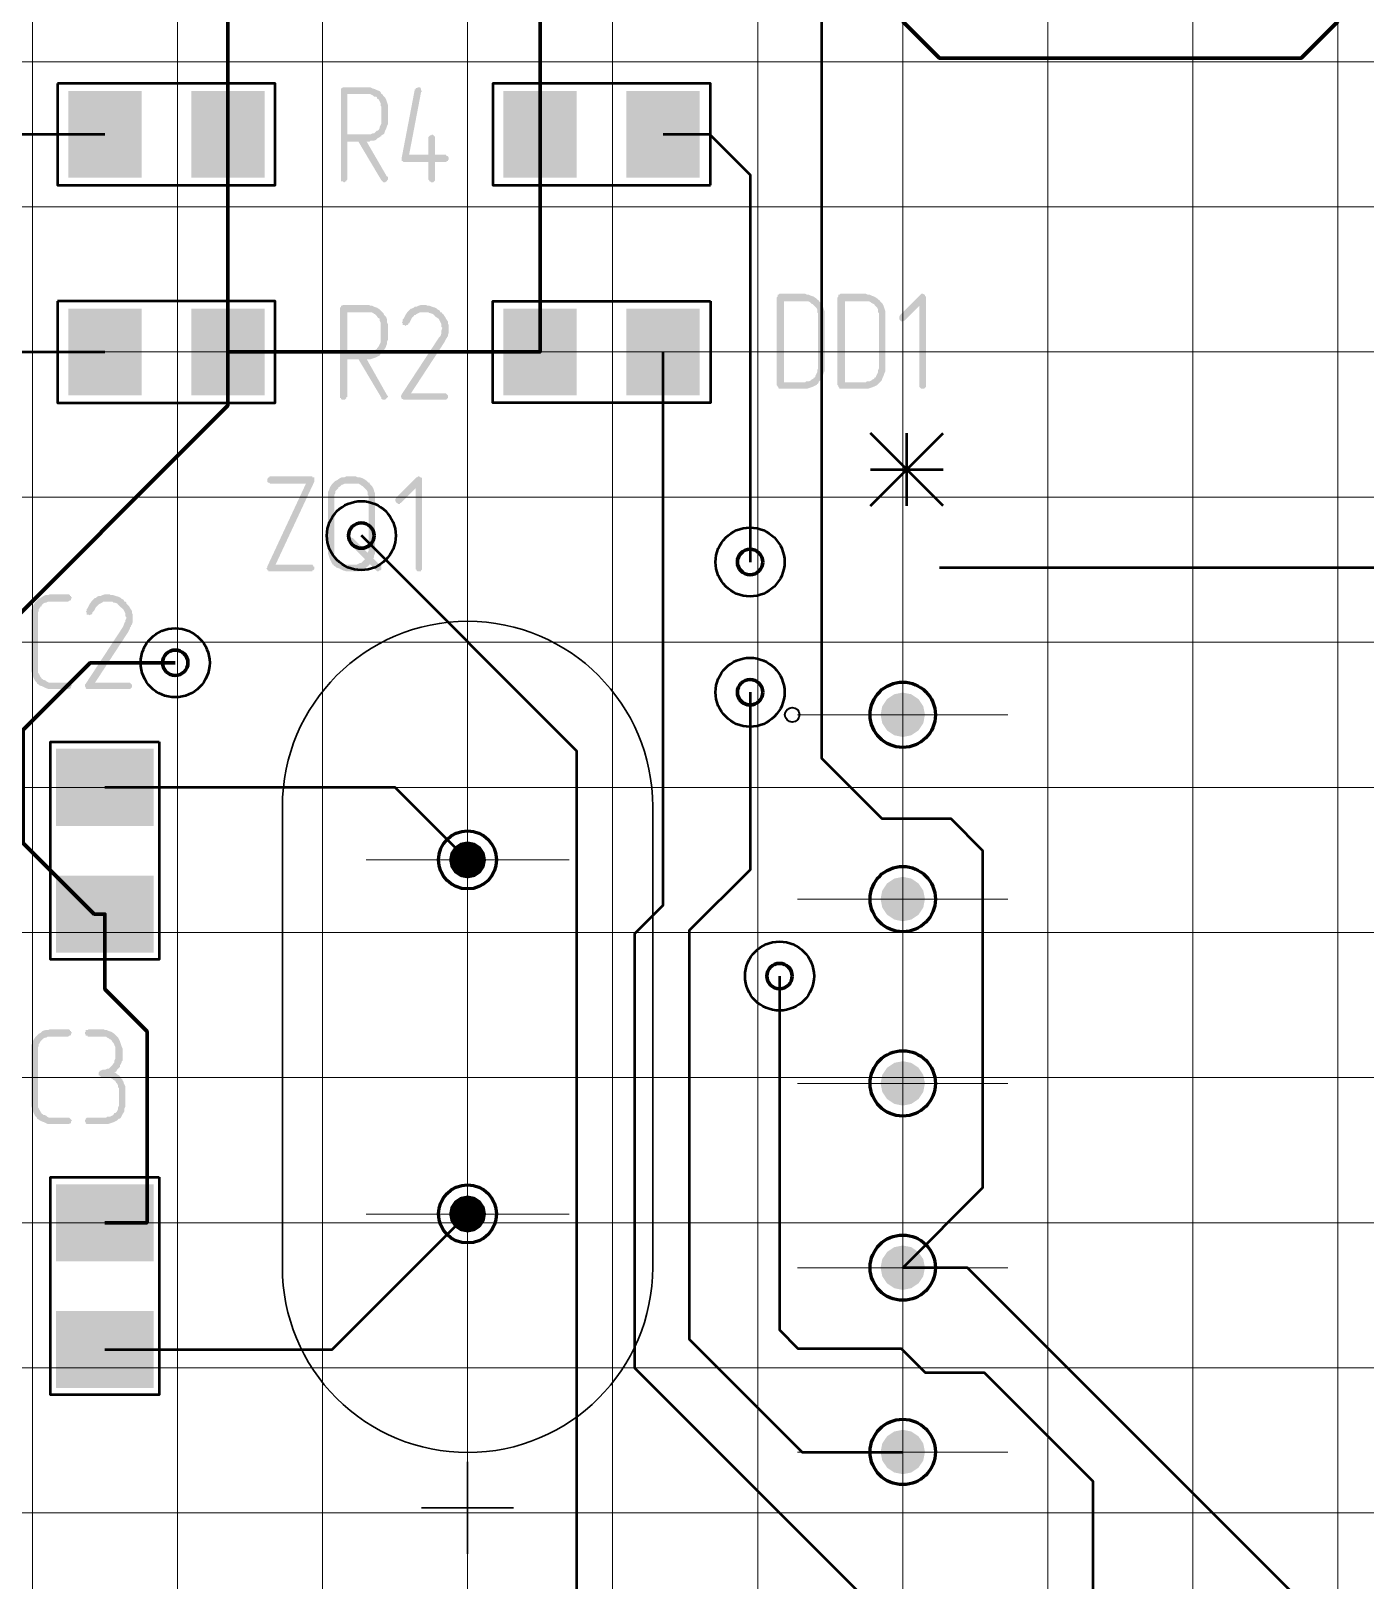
# Model space of a CAD drawing. Extents: x 260 to 1101, y 70 to 664.
# Drawn here: x 535.3 to 572.07, y 480.94 to 523.63 of the extents above; entities that cross this region are included whole.
import ezdxf

# ---------------------------------------------------------------- set-up
doc = ezdxf.new("R2010")
doc.units = 0
doc.header["$MEASUREMENT"] = 0
doc.layers.add('PDF _Геометрия', color=7, linetype='CONTINUOUS')
doc.layers.add('PDF _Сплошная заливка', color=7, linetype='CONTINUOUS')

msp = doc.modelspace()

# ---------------------------------------------------------------- hatches: boundary and pattern name
at = {"layer": 'PDF _Сплошная заливка', "transparency": 33554559}
h = msp.add_hatch(color=256, dxfattribs=at)
h.paths.add_polyline_path([(544.582, 521.901), (544.024, 521.901), (544.024, 520.783), (544.608, 520.783), (544.633, 520.783), (544.659, 520.783), (544.709, 520.809), (544.76, 520.809), (544.786, 520.834), (544.836, 520.885), (544.836, 520.885), (544.862, 520.885), (544.887, 520.91), (544.913, 520.961), (544.913, 520.987), (544.938, 521.037), (544.963, 521.088), (544.963, 521.139), (544.963, 521.52), (544.963, 521.52), (544.963, 521.545), (544.938, 521.571), (544.938, 521.596), (544.938, 521.647), (544.913, 521.698), (544.887, 521.748), (544.836, 521.774), (544.836, 521.774), (544.836, 521.799), (544.811, 521.825), (544.76, 521.825), (544.735, 521.85), (544.684, 521.876), (544.633, 521.901)], flags=0)
h.paths.add_polyline_path([(544.608, 522.079), (544.659, 522.079), (544.709, 522.053), (544.786, 522.028), (544.836, 522.002), (544.913, 521.977), (544.938, 521.952), (544.963, 521.901), (544.989, 521.901), (544.989, 521.901), (544.989, 521.876), (545.014, 521.85), (545.065, 521.799), (545.09, 521.748), (545.116, 521.672), (545.141, 521.596), (545.141, 521.571), (545.141, 521.52), (545.141, 521.139), (545.141, 521.139), (545.141, 521.139), (545.141, 521.113), (545.141, 521.113), (545.141, 521.063), (545.116, 521.012), (545.09, 520.936), (545.065, 520.885), (545.039, 520.809), (545.014, 520.783), (544.963, 520.758), (544.963, 520.732), (544.938, 520.732), (544.913, 520.707), (544.862, 520.682), (544.811, 520.631), (544.735, 520.606), (544.659, 520.606), (544.633, 520.58), (544.582, 520.58), (544.557, 520.58), (545.116, 519.615), (545.141, 519.615), (545.141, 519.589), (545.141, 519.589), (545.141, 519.564), (545.141, 519.564), (545.141, 519.539), (545.116, 519.513), (545.116, 519.488), (545.116, 519.488), (545.09, 519.488), (545.065, 519.462), (545.039, 519.462), (545.014, 519.462), (544.989, 519.488), (544.989, 519.488), (544.989, 519.488), (544.989, 519.488), (544.963, 519.513), (544.329, 520.58), (544.024, 520.58), (544.024, 519.564), (544.024, 519.564), (544.024, 519.539), (543.998, 519.513), (543.998, 519.488), (543.998, 519.488), (543.973, 519.488), (543.948, 519.462), (543.922, 519.462), (543.922, 519.462), (543.922, 519.462), (543.897, 519.488), (543.872, 519.488), (543.846, 519.488), (543.846, 519.513), (543.846, 519.539), (543.846, 519.564), (543.846, 521.977), (543.846, 521.977), (543.846, 522.002), (543.846, 522.002), (543.846, 522.028), (543.846, 522.053), (543.872, 522.053), (543.897, 522.079), (543.922, 522.079)], flags=0)
for points in [[(546.004, 522.079), (546.03, 522.079), (546.03, 522.053), (546.055, 522.053), (546.055, 522.028), (546.055, 522.002), (546.081, 521.977), (546.055, 521.952), (545.725, 520.224), (546.258, 520.224), (546.258, 520.682), (546.258, 520.682), (546.258, 520.707), (546.258, 520.707), (546.284, 520.732), (546.284, 520.732), (546.309, 520.758), (546.334, 520.758), (546.36, 520.783), (546.36, 520.783), (546.385, 520.758), (546.385, 520.758), (546.411, 520.758), (546.411, 520.732), (546.436, 520.732), (546.436, 520.707), (546.436, 520.682), (546.436, 520.224), (546.741, 520.224), (546.741, 520.199), (546.766, 520.199), (546.792, 520.174), (546.792, 520.174), (546.792, 520.174), (546.817, 520.148), (546.817, 520.123), (546.817, 520.123), (546.817, 520.097), (546.792, 520.072), (546.792, 520.047), (546.792, 520.047), (546.766, 520.047), (546.741, 520.021), (546.715, 520.021), (546.436, 520.021), (546.436, 519.564), (546.436, 519.564), (546.436, 519.539), (546.436, 519.513), (546.411, 519.488), (546.411, 519.488), (546.411, 519.488), (546.385, 519.462), (546.36, 519.462), (546.36, 519.462), (546.334, 519.462), (546.309, 519.488), (546.284, 519.488), (546.284, 519.488), (546.284, 519.513), (546.258, 519.539), (546.258, 519.564), (546.258, 520.021), (545.598, 520.021), (545.573, 520.021), (545.547, 520.047), (545.547, 520.047), (545.522, 520.047), (545.522, 520.072), (545.522, 520.097), (545.522, 520.123), (545.522, 520.148), (545.877, 522.002), (545.877, 522.002), (545.877, 522.028), (545.903, 522.028), (545.903, 522.053), (545.979, 522.079), (545.979, 522.079)], [(559.893, 516.389), (559.919, 516.364), (559.944, 516.364), (559.944, 516.364), (559.944, 516.338), (559.969, 516.313), (559.969, 516.287), (559.969, 513.874), (559.969, 513.849), (559.969, 513.849), (559.969, 513.824), (559.944, 513.798), (559.944, 513.798), (559.919, 513.773), (559.893, 513.773), (559.868, 513.773), (559.868, 513.773), (559.868, 513.773), (559.843, 513.773), (559.817, 513.798), (559.817, 513.798), (559.792, 513.824), (559.792, 513.824), (559.792, 513.874), (559.792, 516.059), (559.385, 515.652), (559.385, 515.652), (559.36, 515.652), (559.335, 515.627), (559.309, 515.627), (559.309, 515.627), (559.284, 515.627), (559.284, 515.652), (559.259, 515.652), (559.259, 515.678), (559.233, 515.678), (559.233, 515.703), (559.233, 515.729), (559.233, 515.729), (559.233, 515.754), (559.233, 515.754), (559.259, 515.805), (559.817, 516.364), (559.817, 516.364), (559.817, 516.364), (559.843, 516.389), (559.868, 516.389), (559.868, 516.389)], [(546.182, 516.084), (546.182, 516.084), (546.233, 516.059), (546.284, 516.059), (546.36, 516.033), (546.436, 516.008), (546.487, 515.983), (546.512, 515.957), (546.563, 515.932), (546.588, 515.881), (546.614, 515.881), (546.614, 515.881), (546.614, 515.881), (546.639, 515.856), (546.639, 515.83), (546.665, 515.83), (546.715, 515.754), (546.741, 515.703), (546.792, 515.627), (546.792, 515.576), (546.817, 515.526), (546.817, 515.475), (546.817, 515.449), (546.817, 515.424), (546.817, 515.424), (546.817, 515.398), (546.817, 515.373), (546.817, 515.348), (546.817, 515.322), (546.792, 515.246), (546.792, 515.246), (546.792, 515.246), (546.792, 515.221), (546.766, 515.195), (546.766, 515.17), (546.741, 515.144), (546.715, 515.094), (546.69, 515.043), (545.776, 513.646), (546.715, 513.646), (546.741, 513.646), (546.741, 513.646), (546.766, 513.621), (546.766, 513.621), (546.792, 513.595), (546.792, 513.595), (546.792, 513.57), (546.792, 513.57), (546.792, 513.544), (546.792, 513.519), (546.766, 513.493), (546.766, 513.493), (546.766, 513.493), (546.741, 513.468), (546.715, 513.468), (545.598, 513.468), (545.573, 513.468), (545.547, 513.493), (545.522, 513.493), (545.522, 513.493), (545.522, 513.519), (545.497, 513.544), (545.497, 513.57), (545.497, 513.57), (545.497, 513.595), (545.522, 513.595), (545.522, 513.621), (546.538, 515.17), (546.588, 515.221), (546.614, 515.297), (546.614, 515.297), (546.614, 515.322), (546.614, 515.322), (546.614, 515.348), (546.614, 515.373), (546.639, 515.449), (546.639, 515.449), (546.639, 515.449), (546.614, 515.475), (546.614, 515.5), (546.614, 515.551), (546.588, 515.602), (546.563, 515.652), (546.538, 515.703), (546.461, 515.754), (546.461, 515.754), (546.461, 515.754), (546.436, 515.779), (546.436, 515.779), (546.411, 515.805), (546.385, 515.83), (546.309, 515.856), (546.309, 515.856), (546.309, 515.856), (546.284, 515.856), (546.258, 515.881), (546.233, 515.881), (546.207, 515.881), (546.131, 515.881), (546.106, 515.881), (546.081, 515.881), (546.055, 515.881), (546.03, 515.881), (545.979, 515.856), (545.928, 515.83), (545.903, 515.805), (545.877, 515.805), (545.877, 515.805), (545.852, 515.779), (545.827, 515.754), (545.801, 515.729), (545.776, 515.678), (545.75, 515.627), (545.725, 515.576), (545.7, 515.576), (545.7, 515.551), (545.7, 515.551), (545.674, 515.526), (545.674, 515.526), (545.674, 515.526), (545.649, 515.526), (545.623, 515.5), (545.623, 515.5), (545.598, 515.526), (545.573, 515.526), (545.573, 515.526), (545.547, 515.526), (545.547, 515.551), (545.547, 515.576), (545.522, 515.602), (545.547, 515.627), (545.547, 515.627), (545.547, 515.652), (545.547, 515.652), (545.547, 515.678), (545.573, 515.703), (545.598, 515.754), (545.623, 515.805), (545.674, 515.881), (545.725, 515.932), (545.776, 515.983), (545.801, 515.983), (545.801, 515.983), (545.852, 516.008), (545.877, 516.033), (545.928, 516.033), (545.979, 516.059), (546.055, 516.084), (546.131, 516.084), (546.157, 516.084)], [(543.059, 511.36), (543.059, 511.334), (543.084, 511.334), (543.11, 511.334), (543.11, 511.309), (543.11, 511.284), (543.11, 511.233), (543.11, 511.233), (543.11, 511.208), (542.043, 508.922), (543.034, 508.922), (543.034, 508.922), (543.059, 508.922), (543.084, 508.896), (543.084, 508.896), (543.084, 508.871), (543.11, 508.871), (543.11, 508.845), (543.11, 508.845), (543.11, 508.82), (543.11, 508.794), (543.084, 508.769), (543.084, 508.769), (543.059, 508.769), (543.059, 508.744), (543.008, 508.744), (541.891, 508.744), (541.866, 508.744), (541.84, 508.744), (541.84, 508.769), (541.815, 508.769), (541.815, 508.794), (541.789, 508.82), (541.815, 508.845), (541.815, 508.871), (541.815, 508.871), (542.881, 511.157), (541.891, 511.157), (541.866, 511.182), (541.84, 511.182), (541.84, 511.182), (541.815, 511.208), (541.815, 511.208), (541.815, 511.233), (541.815, 511.258), (541.815, 511.258), (541.815, 511.284), (541.815, 511.284), (541.84, 511.309), (541.84, 511.334), (541.84, 511.334), (541.866, 511.334), (541.891, 511.36), (543.034, 511.36)], [(546.004, 511.36), (546.03, 511.334), (546.055, 511.334), (546.055, 511.334), (546.081, 511.309), (546.081, 511.284), (546.081, 511.258), (546.081, 508.845), (546.081, 508.82), (546.081, 508.82), (546.081, 508.794), (546.055, 508.769), (546.055, 508.769), (546.055, 508.744), (546.03, 508.744), (546.004, 508.744), (546.004, 508.744), (545.979, 508.744), (545.954, 508.744), (545.928, 508.769), (545.928, 508.769), (545.928, 508.794), (545.903, 508.794), (545.903, 508.845), (545.903, 511.03), (545.497, 510.623), (545.497, 510.623), (545.471, 510.623), (545.471, 510.598), (545.446, 510.598), (545.42, 510.598), (545.42, 510.598), (545.395, 510.623), (545.37, 510.623), (545.37, 510.649), (545.37, 510.649), (545.344, 510.674), (545.344, 510.699), (545.344, 510.699), (545.344, 510.725), (545.344, 510.725), (545.37, 510.776), (545.928, 511.334), (545.928, 511.334), (545.954, 511.334), (545.979, 511.36), (546.004, 511.36)], [(536.356, 508.109), (536.356, 508.083), (536.381, 508.083), (536.381, 508.058), (536.407, 508.058), (536.407, 508.033), (536.432, 508.007), (536.432, 508.007), (536.407, 507.982), (536.407, 507.956), (536.407, 507.956), (536.381, 507.931), (536.381, 507.931), (536.356, 507.931), (536.33, 507.905), (535.848, 507.905), (535.797, 507.905), (535.772, 507.905), (535.721, 507.88), (535.696, 507.88), (535.645, 507.855), (535.594, 507.804), (535.594, 507.804), (535.594, 507.778), (535.569, 507.778), (535.543, 507.728), (535.518, 507.702), (535.518, 507.652), (535.492, 507.601), (535.492, 507.55), (535.492, 506.051), (535.492, 506.051), (535.492, 506.026), (535.492, 506), (535.492, 505.95), (535.518, 505.924), (535.543, 505.873), (535.569, 505.823), (535.594, 505.797), (535.594, 505.772), (535.619, 505.772), (535.645, 505.747), (535.67, 505.747), (535.721, 505.721), (535.746, 505.696), (535.797, 505.67), (535.873, 505.67), (536.33, 505.67), (536.356, 505.67), (536.356, 505.67), (536.381, 505.645), (536.381, 505.645), (536.407, 505.619), (536.407, 505.619), (536.432, 505.594), (536.432, 505.594), (536.407, 505.569), (536.407, 505.543), (536.407, 505.518), (536.381, 505.518), (536.381, 505.518), (536.356, 505.493), (536.33, 505.493), (535.848, 505.493), (535.823, 505.493), (535.797, 505.493), (535.721, 505.518), (535.67, 505.543), (535.619, 505.569), (535.543, 505.594), (535.518, 505.619), (535.467, 505.645), (535.467, 505.67), (535.467, 505.67), (535.442, 505.696), (535.416, 505.721), (535.391, 505.772), (535.366, 505.823), (535.34, 505.899), (535.315, 505.975), (535.315, 506), (535.315, 506.051), (535.315, 507.55), (535.315, 507.55), (535.315, 507.55), (535.315, 507.575), (535.315, 507.575), (535.315, 507.626), (535.315, 507.677), (535.34, 507.728), (535.366, 507.804), (535.416, 507.88), (535.442, 507.905), (535.467, 507.931), (535.467, 507.931), (535.467, 507.931), (535.492, 507.956), (535.518, 507.982), (535.569, 508.007), (535.645, 508.058), (535.696, 508.083), (535.772, 508.083), (535.823, 508.109), (536.33, 508.109)], [(537.448, 508.109), (537.473, 508.109), (537.498, 508.083), (537.575, 508.083), (537.651, 508.058), (537.727, 508.033), (537.778, 508.007), (537.803, 507.982), (537.854, 507.956), (537.879, 507.905), (537.879, 507.905), (537.905, 507.905), (537.905, 507.905), (537.93, 507.88), (537.93, 507.855), (537.955, 507.829), (538.006, 507.778), (538.032, 507.728), (538.082, 507.652), (538.082, 507.601), (538.108, 507.55), (538.108, 507.499), (538.108, 507.448), (538.108, 507.448), (538.108, 507.448), (538.108, 507.423), (538.108, 507.398), (538.108, 507.372), (538.108, 507.347), (538.082, 507.27), (538.082, 507.27), (538.082, 507.27), (538.057, 507.245), (538.057, 507.22), (538.032, 507.194), (538.032, 507.169), (538.006, 507.118), (537.981, 507.067), (537.067, 505.67), (538.006, 505.67), (538.032, 505.67), (538.032, 505.67), (538.057, 505.645), (538.057, 505.645), (538.082, 505.619), (538.082, 505.619), (538.082, 505.594), (538.082, 505.594), (538.082, 505.569), (538.082, 505.543), (538.057, 505.518), (538.057, 505.518), (538.057, 505.518), (538.032, 505.493), (538.006, 505.493), (536.889, 505.493), (536.864, 505.493), (536.838, 505.493), (536.813, 505.518), (536.813, 505.518), (536.813, 505.543), (536.787, 505.569), (536.787, 505.594), (536.787, 505.594), (536.787, 505.619), (536.787, 505.619), (536.813, 505.645), (537.828, 507.194), (537.854, 507.245), (537.879, 507.321), (537.879, 507.321), (537.905, 507.347), (537.905, 507.347), (537.905, 507.372), (537.905, 507.398), (537.93, 507.448), (537.93, 507.474), (537.93, 507.474), (537.905, 507.499), (537.905, 507.524), (537.905, 507.575), (537.879, 507.626), (537.854, 507.677), (537.803, 507.728), (537.752, 507.778), (537.752, 507.778), (537.752, 507.778), (537.727, 507.804), (537.727, 507.804), (537.701, 507.829), (537.676, 507.855), (537.6, 507.88), (537.6, 507.88), (537.6, 507.88), (537.575, 507.88), (537.549, 507.905), (537.524, 507.905), (537.498, 507.905), (537.422, 507.905), (537.397, 507.905), (537.371, 507.905), (537.346, 507.905), (537.295, 507.905), (537.27, 507.88), (537.219, 507.855), (537.168, 507.829), (537.168, 507.829), (537.168, 507.829), (537.143, 507.804), (537.117, 507.778), (537.092, 507.753), (537.067, 507.702), (537.041, 507.652), (536.991, 507.601), (536.991, 507.601), (536.991, 507.575), (536.991, 507.575), (536.965, 507.55), (536.965, 507.55), (536.965, 507.55), (536.94, 507.55), (536.914, 507.524), (536.914, 507.524), (536.889, 507.55), (536.864, 507.55), (536.864, 507.55), (536.838, 507.55), (536.838, 507.575), (536.838, 507.601), (536.813, 507.626), (536.838, 507.652), (536.838, 507.652), (536.838, 507.677), (536.838, 507.677), (536.838, 507.702), (536.864, 507.728), (536.889, 507.778), (536.914, 507.829), (536.965, 507.905), (537.016, 507.956), (537.067, 508.007), (537.092, 508.007), (537.092, 508.007), (537.117, 508.033), (537.168, 508.058), (537.219, 508.058), (537.27, 508.083), (537.346, 508.109), (537.422, 508.109)], [(559.331, 504.786), (558.72, 504.786), (558.766, 505.021), (558.899, 505.219), (559.098, 505.352), (559.331, 505.398)], [(559.331, 504.786), (559.331, 504.174), (559.098, 504.221), (558.899, 504.354), (558.766, 504.552), (558.72, 504.786)], [(547.336, 500.786), (547.336, 501.296), (547.531, 501.257), (547.696, 501.147), (547.807, 500.981), (547.845, 500.786)], [(547.336, 500.786), (547.336, 500.277), (547.141, 500.315), (546.975, 500.426), (546.865, 500.591), (546.826, 500.786)], [(559.331, 499.706), (558.72, 499.706), (558.766, 499.941), (558.899, 500.139), (559.098, 500.272), (559.331, 500.318)], [(559.331, 499.706), (559.331, 499.094), (559.098, 499.141), (558.899, 499.274), (558.766, 499.472), (558.72, 499.706)], [(536.356, 496.12), (536.356, 496.094), (536.381, 496.094), (536.381, 496.069), (536.407, 496.069), (536.407, 496.044), (536.432, 496.018), (536.432, 496.018), (536.407, 495.993), (536.407, 495.968), (536.407, 495.968), (536.381, 495.942), (536.381, 495.942), (536.356, 495.942), (536.33, 495.917), (535.848, 495.917), (535.797, 495.917), (535.772, 495.917), (535.721, 495.891), (535.696, 495.891), (535.645, 495.866), (535.594, 495.815), (535.594, 495.815), (535.569, 495.79), (535.569, 495.79), (535.543, 495.739), (535.518, 495.713), (535.518, 495.663), (535.492, 495.612), (535.492, 495.561), (535.492, 494.063), (535.492, 494.063), (535.492, 494.037), (535.492, 494.012), (535.492, 493.961), (535.518, 493.935), (535.543, 493.885), (535.569, 493.834), (535.594, 493.808), (535.594, 493.783), (535.619, 493.783), (535.645, 493.758), (535.67, 493.758), (535.721, 493.732), (535.746, 493.707), (535.797, 493.681), (535.873, 493.681), (536.33, 493.681), (536.356, 493.681), (536.356, 493.681), (536.381, 493.656), (536.381, 493.656), (536.407, 493.631), (536.407, 493.631), (536.432, 493.605), (536.432, 493.605), (536.407, 493.58), (536.407, 493.554), (536.407, 493.529), (536.381, 493.529), (536.381, 493.529), (536.356, 493.504), (536.33, 493.504), (535.848, 493.504), (535.823, 493.504), (535.772, 493.504), (535.721, 493.529), (535.67, 493.554), (535.594, 493.58), (535.543, 493.605), (535.518, 493.631), (535.467, 493.656), (535.467, 493.681), (535.467, 493.681), (535.442, 493.707), (535.416, 493.732), (535.391, 493.783), (535.366, 493.834), (535.34, 493.91), (535.315, 493.986), (535.315, 494.012), (535.315, 494.063), (535.315, 495.561), (535.315, 495.561), (535.315, 495.561), (535.315, 495.586), (535.315, 495.586), (535.315, 495.637), (535.315, 495.688), (535.34, 495.739), (535.366, 495.815), (535.416, 495.891), (535.442, 495.917), (535.467, 495.942), (535.467, 495.942), (535.467, 495.942), (535.492, 495.968), (535.518, 495.993), (535.569, 496.018), (535.619, 496.069), (535.696, 496.094), (535.772, 496.094), (535.823, 496.12), (536.33, 496.12)], [(537.295, 496.12), (537.346, 496.094), (537.397, 496.094), (537.448, 496.069), (537.524, 496.044), (537.6, 495.993), (537.625, 495.968), (537.651, 495.942), (537.651, 495.942), (537.651, 495.942), (537.676, 495.917), (537.701, 495.891), (537.727, 495.84), (537.752, 495.79), (537.778, 495.713), (537.803, 495.637), (537.828, 495.586), (537.828, 495.561), (537.828, 495.358), (537.828, 495.307), (537.828, 495.256), (537.803, 495.231), (537.803, 495.231), (537.803, 495.231), (537.803, 495.205), (537.803, 495.205), (537.778, 495.155), (537.752, 495.129), (537.752, 495.129), (537.752, 495.104), (537.752, 495.078), (537.727, 495.053), (537.701, 495.028), (537.676, 495.002), (537.651, 494.951), (537.6, 494.926), (537.625, 494.926), (537.625, 494.926), (537.651, 494.901), (537.676, 494.875), (537.727, 494.85), (537.752, 494.824), (537.778, 494.774), (537.828, 494.723), (537.828, 494.723), (537.828, 494.698), (537.854, 494.672), (537.854, 494.647), (537.879, 494.596), (537.905, 494.545), (537.905, 494.494), (537.905, 494.443), (537.905, 494.063), (537.905, 494.063), (537.905, 494.037), (537.905, 494.037), (537.905, 494.012), (537.905, 493.986), (537.879, 493.935), (537.879, 493.859), (537.828, 493.783), (537.803, 493.732), (537.778, 493.681), (537.752, 493.656), (537.727, 493.656), (537.701, 493.631), (537.676, 493.605), (537.625, 493.58), (537.575, 493.554), (537.498, 493.529), (537.422, 493.504), (537.397, 493.504), (537.346, 493.504), (536.864, 493.504), (536.864, 493.504), (536.838, 493.504), (536.813, 493.529), (536.813, 493.529), (536.813, 493.554), (536.787, 493.58), (536.787, 493.605), (536.787, 493.605), (536.787, 493.605), (536.813, 493.631), (536.813, 493.656), (536.813, 493.656), (536.838, 493.681), (536.864, 493.681), (536.889, 493.681), (537.371, 493.681), (537.397, 493.707), (537.448, 493.707), (537.473, 493.707), (537.524, 493.732), (537.575, 493.758), (537.6, 493.808), (537.625, 493.808), (537.625, 493.808), (537.651, 493.834), (537.676, 493.859), (537.701, 493.91), (537.701, 493.961), (537.727, 494.012), (537.727, 494.063), (537.727, 494.443), (537.727, 494.443), (537.727, 494.469), (537.727, 494.494), (537.701, 494.52), (537.701, 494.57), (537.676, 494.621), (537.651, 494.647), (537.625, 494.698), (537.6, 494.698), (537.6, 494.723), (537.575, 494.723), (537.549, 494.748), (537.498, 494.774), (537.448, 494.799), (537.397, 494.799), (537.346, 494.799), (537.244, 494.799), (537.219, 494.824), (537.219, 494.824), (537.194, 494.824), (537.194, 494.85), (537.168, 494.85), (537.168, 494.875), (537.168, 494.901), (537.168, 494.901), (537.168, 494.926), (537.168, 494.926), (537.194, 494.951), (537.194, 494.951), (537.194, 494.977), (537.219, 494.977), (537.27, 495.002), (537.295, 495.002), (537.321, 495.002), (537.346, 495.002), (537.397, 495.028), (537.448, 495.028), (537.473, 495.053), (537.524, 495.104), (537.524, 495.104), (537.549, 495.129), (537.549, 495.129), (537.575, 495.18), (537.6, 495.205), (537.6, 495.256), (537.625, 495.307), (537.625, 495.358), (537.625, 495.561), (537.625, 495.561), (537.625, 495.586), (537.625, 495.612), (537.625, 495.637), (537.6, 495.688), (537.575, 495.739), (537.549, 495.764), (537.524, 495.815), (537.524, 495.815), (537.498, 495.84), (537.473, 495.84), (537.448, 495.866), (537.397, 495.891), (537.371, 495.917), (537.321, 495.917), (537.27, 495.917), (536.864, 495.917), (536.864, 495.942), (536.838, 495.942), (536.813, 495.942), (536.813, 495.968), (536.813, 495.968), (536.787, 495.993), (536.787, 496.018), (536.787, 496.018), (536.787, 496.044), (536.813, 496.044), (536.813, 496.069), (536.813, 496.094), (536.838, 496.094), (536.864, 496.094), (536.889, 496.12), (537.27, 496.12)], [(559.331, 494.626), (558.72, 494.626), (558.766, 494.861), (558.899, 495.059), (559.098, 495.192), (559.331, 495.238)], [(559.331, 494.626), (559.331, 494.014), (559.098, 494.061), (558.899, 494.194), (558.766, 494.392), (558.72, 494.626)], [(547.336, 491.026), (547.336, 491.536), (547.531, 491.497), (547.696, 491.387), (547.807, 491.222), (547.845, 491.026)], [(547.336, 491.026), (547.336, 490.517), (547.141, 490.555), (546.975, 490.666), (546.865, 490.831), (546.826, 491.026)], [(559.331, 489.546), (558.72, 489.546), (558.766, 489.781), (558.899, 489.979), (559.098, 490.112), (559.331, 490.158)], [(559.331, 489.546), (559.331, 488.934), (559.098, 488.981), (558.899, 489.114), (558.766, 489.312), (558.72, 489.546)], [(559.331, 484.466), (558.72, 484.466), (558.766, 484.701), (558.899, 484.899), (559.098, 485.032), (559.331, 485.078)], [(559.331, 484.466), (559.331, 483.854), (559.098, 483.901), (558.899, 484.034), (558.766, 484.232), (558.72, 484.466)]]:
    msp.add_hatch(color=256, dxfattribs=at).paths.add_polyline_path(points)
h = msp.add_hatch(color=256, dxfattribs=at)
h.paths.add_polyline_path([(556.618, 516.186), (556.059, 516.186), (556.059, 513.951), (556.643, 513.951), (556.669, 513.976), (556.694, 513.976), (556.745, 513.976), (556.796, 514.002), (556.821, 514.027), (556.872, 514.052), (556.872, 514.078), (556.897, 514.078), (556.923, 514.103), (556.923, 514.128), (556.948, 514.179), (556.973, 514.23), (556.973, 514.281), (556.999, 514.332), (556.999, 515.83), (556.999, 515.83), (556.999, 515.856), (556.973, 515.881), (556.973, 515.907), (556.973, 515.957), (556.948, 516.008), (556.923, 516.033), (556.872, 516.084), (556.872, 516.084), (556.846, 516.11), (556.821, 516.11), (556.796, 516.135), (556.77, 516.161), (556.719, 516.186), (556.669, 516.186)], flags=0)
h.paths.add_polyline_path([(556.643, 516.389), (556.694, 516.364), (556.745, 516.364), (556.796, 516.338), (556.872, 516.313), (556.948, 516.262), (556.973, 516.237), (556.999, 516.211), (556.999, 516.211), (557.024, 516.211), (557.024, 516.186), (557.05, 516.161), (557.1, 516.11), (557.126, 516.059), (557.151, 515.983), (557.176, 515.907), (557.176, 515.856), (557.176, 515.83), (557.176, 514.332), (557.176, 514.332), (557.176, 514.306), (557.176, 514.306), (557.176, 514.281), (557.176, 514.256), (557.151, 514.205), (557.126, 514.128), (557.1, 514.078), (557.05, 514.002), (557.024, 513.976), (556.999, 513.925), (556.999, 513.925), (556.973, 513.9), (556.948, 513.874), (556.897, 513.849), (556.846, 513.824), (556.77, 513.798), (556.694, 513.773), (556.643, 513.773), (556.618, 513.773), (555.932, 513.773), (555.932, 513.773), (555.907, 513.773), (555.907, 513.798), (555.882, 513.824), (555.882, 513.849), (555.856, 513.874), (555.856, 516.287), (555.856, 516.287), (555.856, 516.287), (555.882, 516.313), (555.882, 516.338), (555.882, 516.364), (555.907, 516.364), (555.932, 516.389), (555.958, 516.389)], flags=0)
h = msp.add_hatch(color=256, dxfattribs=at)
h.paths.add_polyline_path([(558.294, 516.186), (557.735, 516.186), (557.735, 513.951), (558.319, 513.951), (558.344, 513.976), (558.37, 513.976), (558.421, 513.976), (558.471, 514.002), (558.497, 514.027), (558.548, 514.052), (558.548, 514.078), (558.573, 514.078), (558.598, 514.103), (558.598, 514.128), (558.624, 514.179), (558.649, 514.23), (558.649, 514.281), (558.675, 514.332), (558.675, 515.83), (558.675, 515.83), (558.675, 515.856), (558.649, 515.881), (558.649, 515.907), (558.649, 515.957), (558.624, 516.008), (558.598, 516.033), (558.548, 516.084), (558.548, 516.084), (558.548, 516.11), (558.522, 516.11), (558.471, 516.135), (558.446, 516.161), (558.395, 516.186), (558.344, 516.186)], flags=0)
h.paths.add_polyline_path([(558.319, 516.389), (558.37, 516.364), (558.421, 516.364), (558.471, 516.338), (558.548, 516.313), (558.624, 516.262), (558.649, 516.237), (558.675, 516.211), (558.7, 516.211), (558.7, 516.211), (558.7, 516.186), (558.725, 516.161), (558.776, 516.11), (558.801, 516.059), (558.827, 515.983), (558.852, 515.907), (558.852, 515.856), (558.852, 515.83), (558.852, 514.332), (558.852, 514.332), (558.852, 514.306), (558.852, 514.306), (558.852, 514.281), (558.852, 514.256), (558.827, 514.205), (558.801, 514.128), (558.776, 514.078), (558.751, 514.002), (558.725, 513.976), (558.675, 513.925), (558.675, 513.925), (558.649, 513.9), (558.624, 513.874), (558.573, 513.849), (558.522, 513.824), (558.446, 513.798), (558.37, 513.773), (558.344, 513.773), (558.294, 513.773), (557.633, 513.773), (557.608, 513.773), (557.583, 513.773), (557.583, 513.798), (557.557, 513.824), (557.557, 513.849), (557.532, 513.874), (557.532, 516.287), (557.532, 516.287), (557.532, 516.287), (557.557, 516.313), (557.557, 516.338), (557.557, 516.364), (557.583, 516.364), (557.608, 516.389), (557.633, 516.389)], flags=0)
h = msp.add_hatch(color=256, dxfattribs=at)
h.paths.add_polyline_path([(544.582, 515.881), (544.024, 515.881), (544.024, 514.763), (544.608, 514.763), (544.633, 514.789), (544.659, 514.789), (544.709, 514.789), (544.735, 514.814), (544.786, 514.84), (544.836, 514.865), (544.836, 514.891), (544.862, 514.891), (544.862, 514.916), (544.887, 514.941), (544.913, 514.992), (544.938, 515.043), (544.938, 515.094), (544.938, 515.144), (544.938, 515.526), (544.938, 515.526), (544.938, 515.551), (544.938, 515.576), (544.938, 515.602), (544.913, 515.652), (544.913, 515.703), (544.862, 515.729), (544.836, 515.779), (544.836, 515.779), (544.811, 515.805), (544.786, 515.83), (544.76, 515.83), (544.735, 515.856), (544.684, 515.881), (544.633, 515.881)], flags=0)
h.paths.add_polyline_path([(544.608, 516.084), (544.659, 516.059), (544.709, 516.059), (544.76, 516.033), (544.836, 516.008), (544.913, 515.957), (544.938, 515.932), (544.963, 515.907), (544.963, 515.907), (544.963, 515.907), (544.989, 515.881), (545.014, 515.856), (545.039, 515.805), (545.09, 515.754), (545.116, 515.678), (545.116, 515.602), (545.141, 515.551), (545.141, 515.526), (545.141, 515.144), (545.141, 515.144), (545.141, 515.144), (545.141, 515.119), (545.141, 515.119), (545.116, 515.068), (545.116, 515.017), (545.09, 514.941), (545.065, 514.891), (545.014, 514.814), (544.989, 514.789), (544.963, 514.763), (544.963, 514.738), (544.938, 514.738), (544.913, 514.687), (544.862, 514.662), (544.811, 514.637), (544.735, 514.611), (544.659, 514.586), (544.608, 514.586), (544.582, 514.586), (544.557, 514.586), (545.116, 513.595), (545.116, 513.595), (545.116, 513.595), (545.141, 513.57), (545.141, 513.57), (545.141, 513.544), (545.141, 513.544), (545.116, 513.519), (545.09, 513.493), (545.09, 513.493), (545.09, 513.493), (545.065, 513.468), (545.039, 513.468), (545.014, 513.468), (544.989, 513.468), (544.989, 513.493), (544.989, 513.493), (544.963, 513.493), (544.963, 513.519), (544.329, 514.586), (544.024, 514.586), (544.024, 513.57), (544.024, 513.544), (543.998, 513.544), (543.998, 513.519), (543.973, 513.493), (543.973, 513.493), (543.973, 513.493), (543.948, 513.468), (543.922, 513.468), (543.922, 513.468), (543.897, 513.468), (543.872, 513.468), (543.846, 513.493), (543.846, 513.493), (543.846, 513.519), (543.821, 513.519), (543.821, 513.57), (543.821, 515.983), (543.821, 515.983), (543.821, 516.008), (543.821, 516.008), (543.846, 516.033), (543.846, 516.059), (543.872, 516.059), (543.897, 516.084), (543.922, 516.084), (544.582, 516.084)], flags=0)
h = msp.add_hatch(color=256, dxfattribs=at)
h.paths.add_polyline_path([(544.227, 511.157), (544.024, 511.157), (543.973, 511.157), (543.948, 511.157), (543.897, 511.131), (543.872, 511.131), (543.821, 511.08), (543.77, 511.055), (543.77, 511.055), (543.77, 511.03), (543.745, 511.004), (543.719, 510.979), (543.694, 510.953), (543.694, 510.903), (543.668, 510.852), (543.668, 510.801), (543.668, 509.303), (543.668, 509.303), (543.668, 509.277), (543.668, 509.252), (543.668, 509.201), (543.694, 509.175), (543.719, 509.125), (543.745, 509.074), (543.77, 509.048), (543.77, 509.023), (543.795, 509.023), (543.821, 508.998), (543.846, 508.972), (543.897, 508.972), (543.922, 508.947), (543.973, 508.922), (544.024, 508.922), (544.227, 508.922), (544.252, 508.922), (544.278, 508.922), (544.329, 508.947), (544.379, 508.972), (544.379, 508.972), (544.405, 508.972), (544.405, 508.972), (544.43, 508.998), (544.456, 509.023), (544.481, 509.048), (544.506, 509.074), (544.075, 509.506), (544.049, 509.531), (544.049, 509.531), (544.049, 509.557), (544.049, 509.582), (544.049, 509.582), (544.049, 509.582), (544.049, 509.607), (544.049, 509.633), (544.075, 509.633), (544.075, 509.658), (544.075, 509.658), (544.1, 509.658), (544.125, 509.683), (544.125, 509.683), (544.151, 509.658), (544.176, 509.658), (544.202, 509.633), (544.582, 509.252), (544.608, 509.303), (544.608, 510.801), (544.608, 510.801), (544.608, 510.827), (544.582, 510.852), (544.582, 510.877), (544.582, 510.928), (544.557, 510.979), (544.532, 511.004), (544.481, 511.055), (544.481, 511.055), (544.456, 511.08), (544.456, 511.08), (544.405, 511.106), (544.379, 511.131), (544.329, 511.157), (544.278, 511.157)], flags=0)
h.paths.add_polyline_path([(544.252, 511.36), (544.303, 511.334), (544.354, 511.334), (544.43, 511.309), (544.481, 511.284), (544.557, 511.233), (544.582, 511.208), (544.608, 511.182), (544.608, 511.182), (544.633, 511.182), (544.633, 511.157), (544.659, 511.131), (544.709, 511.08), (544.735, 511.03), (544.76, 510.953), (544.786, 510.877), (544.786, 510.827), (544.786, 510.801), (544.786, 509.303), (544.786, 509.226), (544.76, 509.175), (544.76, 509.175), (544.76, 509.175), (544.76, 509.15), (544.76, 509.15), (544.76, 509.125), (544.735, 509.099), (544.938, 508.896), (544.938, 508.896), (544.963, 508.871), (544.963, 508.871), (544.963, 508.845), (544.963, 508.82), (544.963, 508.82), (544.963, 508.794), (544.938, 508.769), (544.938, 508.769), (544.913, 508.769), (544.887, 508.744), (544.862, 508.744), (544.862, 508.744), (544.862, 508.744), (544.836, 508.744), (544.811, 508.769), (544.633, 508.947), (544.633, 508.922), (544.633, 508.922), (544.608, 508.896), (544.608, 508.896), (544.582, 508.871), (544.532, 508.845), (544.506, 508.82), (544.456, 508.794), (544.456, 508.794), (544.456, 508.794), (544.43, 508.794), (544.43, 508.769), (544.379, 508.769), (544.354, 508.744), (544.278, 508.744), (544.024, 508.744), (543.998, 508.744), (543.973, 508.744), (543.897, 508.769), (543.846, 508.794), (543.795, 508.82), (543.719, 508.845), (543.694, 508.871), (543.643, 508.896), (543.643, 508.896), (543.643, 508.922), (543.618, 508.922), (543.592, 508.972), (543.567, 509.023), (543.541, 509.074), (543.516, 509.15), (543.491, 509.226), (543.491, 509.252), (543.491, 509.303), (543.491, 510.801), (543.491, 510.801), (543.491, 510.801), (543.491, 510.827), (543.491, 510.827), (543.491, 510.877), (543.491, 510.928), (543.516, 510.979), (543.541, 511.055), (543.592, 511.131), (543.618, 511.157), (543.643, 511.182), (543.643, 511.182), (543.643, 511.182), (543.668, 511.208), (543.694, 511.233), (543.745, 511.258), (543.821, 511.309), (543.872, 511.334), (543.948, 511.334), (543.998, 511.36)], flags=0)
at = {"layer": 'PDF _Сплошная заливка', "true_color": 0xffffff, "transparency": 33554559}
for points in [[(559.331, 505.398), (559.566, 505.352), (559.764, 505.219), (559.897, 505.021), (559.943, 504.786), (559.331, 504.786)], [(559.943, 504.786), (559.897, 504.552), (559.764, 504.354), (559.566, 504.221), (559.331, 504.174), (559.331, 504.786)], [(546.826, 500.786), (546.865, 500.981), (546.975, 501.147), (547.141, 501.257), (547.336, 501.296), (547.336, 500.786)], [(547.845, 500.786), (547.807, 500.591), (547.696, 500.426), (547.531, 500.315), (547.336, 500.277), (547.336, 500.786)], [(559.331, 500.318), (559.566, 500.272), (559.764, 500.139), (559.897, 499.941), (559.943, 499.706), (559.331, 499.706)], [(559.943, 499.706), (559.897, 499.472), (559.764, 499.274), (559.566, 499.141), (559.331, 499.094), (559.331, 499.706)], [(559.331, 495.238), (559.566, 495.192), (559.764, 495.059), (559.897, 494.861), (559.943, 494.626), (559.331, 494.626)], [(559.943, 494.626), (559.897, 494.392), (559.764, 494.194), (559.566, 494.061), (559.331, 494.014), (559.331, 494.626)], [(546.826, 491.026), (546.865, 491.222), (546.975, 491.387), (547.141, 491.497), (547.336, 491.536), (547.336, 491.026)], [(547.845, 491.026), (547.807, 490.831), (547.696, 490.666), (547.531, 490.555), (547.336, 490.517), (547.336, 491.026)], [(559.331, 490.158), (559.566, 490.112), (559.764, 489.979), (559.897, 489.781), (559.943, 489.546), (559.331, 489.546)], [(559.943, 489.546), (559.897, 489.312), (559.764, 489.114), (559.566, 488.981), (559.331, 488.934), (559.331, 489.546)], [(559.331, 485.078), (559.566, 485.032), (559.764, 484.899), (559.897, 484.701), (559.943, 484.466), (559.331, 484.466)], [(559.943, 484.466), (559.897, 484.232), (559.764, 484.034), (559.566, 483.901), (559.331, 483.854), (559.331, 484.466)]]:
    msp.add_hatch(color=7, dxfattribs=at).paths.add_polyline_path(points)

# ---------------------------------------------------------------- linework, layer by layer
at = {"layer": 'PDF _Геометрия', "lineweight": 18}
for points in [[(535.34, 380.306), (535.34, 382.786), (535.34, 592.786)], [(539.338, 381.546), (539.338, 382.786), (539.338, 592.786)], [(543.337, 380.306), (543.337, 382.786), (543.337, 592.786)], [(547.336, 381.546), (547.336, 382.786), (547.336, 592.786)], [(551.334, 380.306), (551.334, 382.786), (551.334, 592.786)], [(555.333, 381.546), (555.333, 382.786), (555.333, 592.786)], [(559.331, 380.306), (559.331, 382.786), (559.331, 592.786)], [(563.33, 381.546), (563.33, 382.786), (563.33, 592.786)], [(567.329, 380.306), (567.329, 382.786), (567.329, 592.786)], [(571.327, 381.546), (571.327, 382.786), (571.327, 592.786)], [(326.173, 522.786), (327.413, 522.786), (647.301, 522.786)], [(324.934, 518.786), (327.413, 518.786), (647.301, 518.786)], [(326.173, 514.786), (327.413, 514.786), (647.301, 514.786)], [(324.934, 510.786), (327.413, 510.786), (647.301, 510.786)], [(559.331, 501.886), (559.331, 507.686)], [(559.331, 502.186), (559.331, 507.386)], [(326.173, 506.786), (327.413, 506.786), (647.301, 506.786)], [(556.433, 504.786), (562.231, 504.786)], [(556.732, 504.786), (561.931, 504.786)], [(547.336, 497.986), (547.336, 503.586)], [(547.336, 498.286), (547.336, 503.286)], [(324.934, 502.786), (327.413, 502.786), (647.301, 502.786)], [(559.331, 496.806), (559.331, 502.606)], [(559.331, 497.106), (559.331, 502.306)], [(544.537, 500.786), (550.135, 500.786)], [(544.837, 500.786), (549.835, 500.786)], [(556.433, 499.706), (562.231, 499.706)], [(556.732, 499.706), (561.931, 499.706)], [(326.173, 498.786), (327.413, 498.786), (647.301, 498.786)], [(559.331, 491.726), (559.331, 497.526)], [(559.331, 492.026), (559.331, 497.226)], [(324.934, 494.786), (327.413, 494.786), (647.301, 494.786)], [(556.433, 494.626), (562.231, 494.626)], [(556.732, 494.626), (561.931, 494.626)], [(547.336, 488.226), (547.336, 493.826)], [(547.336, 488.526), (547.336, 493.526)], [(559.331, 486.646), (559.331, 492.446)], [(559.331, 486.946), (559.331, 492.146)], [(544.537, 491.026), (550.135, 491.026)], [(544.837, 491.026), (549.835, 491.026)], [(326.173, 490.786), (327.413, 490.786), (647.301, 490.786)], [(556.433, 489.546), (562.231, 489.546)], [(556.732, 489.546), (561.931, 489.546)], [(559.331, 481.566), (559.331, 487.366)], [(324.934, 486.786), (327.413, 486.786), (647.301, 486.786)], [(559.331, 481.866), (559.331, 487.066)], [(556.433, 484.466), (562.231, 484.466)], [(556.732, 484.466), (561.931, 484.466)], [(326.173, 482.786), (327.413, 482.786), (647.301, 482.786)], [(559.331, 476.486), (559.331, 482.286)], [(559.331, 476.786), (559.331, 481.986)]]:
    msp.add_lwpolyline(points, dxfattribs=at)
at = {"layer": 'PDF _Геометрия', "lineweight": 50}
for points in [[(453.788, 573.886), (456.936, 577.035), (459.55, 577.035), (460.871, 575.714), (460.871, 558.677), (459.367, 557.172), (459.367, 554.786), (459.367, 550.905), (465.932, 544.337), (465.932, 540.358), (461.429, 535.853), (461.429, 529.893), (462.597, 528.724), (469.707, 528.724), (470.926, 529.944), (470.926, 545.234), (472.398, 546.708), (513.532, 546.708), (515.969, 544.269), (515.969, 535.532), (530.71, 520.786), (537.339, 520.786)], [(606.413, 527.556), (606.413, 512.367), (607.682, 511.097), (607.682, 499.159), (599.1, 490.574), (599.1, 478.178), (597.729, 476.807), (573.85, 476.807), (561.115, 489.546), (559.331, 489.546), (561.539, 491.754), (561.539, 501.038), (560.663, 501.914), (558.766, 501.914), (557.103, 503.578), (557.103, 527.821)], [(552.726, 520.786), (554.005, 520.786), (555.123, 519.669), (555.123, 508.997)], [(526.583, 494.466), (531.255, 499.14), (531.255, 513.738), (532.303, 514.786), (537.339, 514.786)], [(559.331, 479.386), (551.946, 486.774), (551.946, 498.762), (552.726, 499.542), (552.726, 514.786)], [(560.443, 510.546), (558.444, 512.546)], [(558.444, 510.546), (560.443, 512.546)], [(559.443, 510.546), (559.443, 512.546)], [(558.444, 511.546), (560.443, 511.546)], [(554.97, 439.672), (554.97, 433.779), (557.306, 431.442), (562.537, 431.442), (563.552, 432.458), (563.552, 475.689), (562.131, 477.111), (553.907, 477.111), (550.349, 480.67), (550.349, 503.782), (544.408, 509.725)], [(560.347, 508.85), (588.785, 508.85)], [(555.123, 505.407), (555.123, 500.514), (553.447, 498.837), (553.447, 487.576), (556.556, 484.466), (559.331, 484.466)], [(547.336, 500.786), (545.336, 502.786), (537.339, 502.786)], [(555.935, 497.584), (555.935, 487.83), (556.443, 487.322), (559.287, 487.322), (559.947, 486.662), (561.572, 486.662), (564.568, 483.665), (564.568, 427.378), (563.248, 426.057), (556.808, 426.057), (547.323, 435.546), (549.19, 435.546)], [(537.339, 487.292), (543.603, 487.292), (547.336, 491.026)]]:
    msp.add_lwpolyline(points, dxfattribs=at)
at = {"layer": 'PDF _Геометрия', "lineweight": 80}
for points in [[(540.73, 526.786), (540.73, 520.786), (540.73, 514.786), (549.335, 514.786), (549.335, 520.786), (549.335, 527.913)], [(559.331, 523.898), (560.347, 522.882), (570.312, 522.882), (571.327, 523.898)], [(601.317, 399.786), (597.812, 396.28), (591.32, 396.28), (583.323, 396.28), (575.326, 396.28), (567.329, 396.28), (563.349, 396.28), (563.248, 396.179), (559.331, 396.179), (553.303, 396.179), (543.29, 406.195), (543.29, 410.786), (539.177, 410.786), (539.177, 428.344), (533.74, 433.782), (533.74, 461.793), (535.436, 463.49), (535.436, 469.356), (533.74, 471.053), (533.74, 506.318), (540.73, 513.311), (540.73, 514.786)], [(537.339, 490.786), (538.504, 490.786), (538.504, 496.06), (537.339, 497.225), (537.339, 499.292), (537.044, 499.292), (535.086, 501.251), (535.086, 504.371), (536.934, 506.22), (539.279, 506.22)]]:
    msp.add_lwpolyline(points, dxfattribs=at)
at = {"layer": 'PDF _Геометрия', "lineweight": 50}
for points in [[(536.036, 522.186), (536.036, 519.386), (542.034, 519.386), (542.034, 522.186)], [(554.029, 519.386), (554.029, 522.186), (548.032, 522.186), (548.032, 519.386)], [(536.036, 516.186), (536.036, 513.386), (542.034, 513.386), (542.034, 516.186)], [(554.029, 516.186), (554.029, 513.386), (548.032, 513.386), (548.032, 516.186)], [(538.839, 504.039), (538.839, 498.039), (535.84, 498.039), (535.84, 504.039)], [(538.839, 492.039), (538.839, 486.039), (535.84, 486.039), (535.84, 492.039)]]:
    msp.add_lwpolyline(points, close=True, dxfattribs=at)
at = {"layer": 'PDF _Геометрия', "lineweight": 30}
msp.add_lwpolyline([(547.336, 484.451, 0.414213), (552.439, 489.556), (552.439, 502.256, 0.41421), (547.336, 507.362, 0.414213), (542.232, 502.256), (542.232, 489.556, 0.414216)], format="xyb", close=True, dxfattribs=at)
for points in [[(547.336, 481.657), (547.336, 484.197)], [(546.066, 482.927), (548.605, 482.927)]]:
    msp.add_lwpolyline(points, dxfattribs=at)
at = {"layer": 'PDF _Геометрия', "lineweight": 50}
for centre in [(544.407, 509.725), (555.122, 508.997), (539.278, 506.22), (555.122, 505.407), (555.935, 497.584)]:
    msp.add_circle(centre, 0.95, dxfattribs=at)
at = {"layer": 'PDF _Геометрия', "color": 7, "lineweight": 70, "true_color": 0xffffff}
for centre in [(544.407, 509.725), (555.123, 508.997), (539.278, 506.22), (555.123, 505.407), (555.935, 497.584)]:
    msp.add_circle(centre, 0.35, dxfattribs=at)
at = {"layer": 'PDF _Геометрия', "lineweight": 60}
for centre, radius in [((559.331, 504.786), 0.9), ((559.331, 504.786), 0.9), ((547.335, 500.786), 0.8), ((547.335, 500.786), 0.8), ((559.331, 499.706), 0.9), ((559.331, 499.706), 0.9), ((559.331, 494.626), 0.9), ((559.331, 494.626), 0.9), ((547.335, 491.027), 0.8), ((547.335, 491.027), 0.8), ((559.331, 489.547), 0.9), ((559.331, 489.547), 0.9), ((559.331, 484.467), 0.9), ((559.331, 484.467), 0.9)]:
    msp.add_circle(centre, radius, dxfattribs=at)
at = {"layer": 'PDF _Геометрия', "lineweight": 40}
msp.add_circle((556.284, 504.786), 0.2, dxfattribs=at)
at = {"layer": 'PDF _Сплошная заливка', "lineweight": 60, "transparency": 33554559}
for points in [[(536.329, 519.593), (536.329, 521.98), (538.349, 519.593), (538.349, 521.98)], [(536.329, 519.593), (536.329, 521.98), (538.349, 519.593), (538.349, 521.98)], [(539.72, 519.593), (539.72, 521.98), (541.74, 519.593), (541.74, 521.98)], [(539.72, 519.593), (539.72, 521.98), (541.74, 519.593), (541.74, 521.98)], [(548.325, 519.593), (548.325, 521.98), (550.345, 519.593), (550.345, 521.98)], [(548.325, 519.593), (548.325, 521.98), (550.345, 519.593), (550.345, 521.98)], [(551.716, 519.593), (551.716, 521.98), (553.736, 519.593), (553.736, 521.98)], [(551.716, 519.593), (551.716, 521.98), (553.736, 519.593), (553.736, 521.98)], [(538.349, 515.98), (538.349, 513.593), (536.329, 515.98), (536.329, 513.593)], [(538.349, 515.98), (538.349, 513.593), (536.329, 515.98), (536.329, 513.593)], [(541.74, 515.98), (541.74, 513.593), (539.72, 515.98), (539.72, 513.593)], [(541.74, 515.98), (541.74, 513.593), (539.72, 515.98), (539.72, 513.593)], [(548.325, 513.593), (548.325, 515.98), (550.345, 513.593), (550.345, 515.98)], [(548.325, 513.593), (548.325, 515.98), (550.345, 513.593), (550.345, 515.98)], [(551.716, 513.593), (551.716, 515.98), (553.736, 513.593), (553.736, 515.98)], [(551.716, 513.593), (551.716, 515.98), (553.736, 513.593), (553.736, 515.98)], [(538.685, 501.725), (535.993, 501.725), (538.685, 503.848), (535.993, 503.848)], [(538.685, 501.725), (535.993, 501.725), (538.685, 503.848), (535.993, 503.848)], [(538.685, 498.231), (535.993, 498.231), (538.685, 500.354), (535.993, 500.354)], [(538.685, 498.231), (535.993, 498.231), (538.685, 500.354), (535.993, 500.354)], [(535.993, 491.847), (538.685, 491.847), (535.993, 489.725), (538.685, 489.725)], [(535.993, 491.847), (538.685, 491.847), (535.993, 489.725), (538.685, 489.725)], [(535.993, 488.354), (538.685, 488.354), (535.993, 486.231), (538.685, 486.231)], [(535.993, 488.354), (538.685, 488.354), (535.993, 486.231), (538.685, 486.231)]]:
    msp.add_solid(points, dxfattribs=at)

doc.saveas('drawing.dxf')
